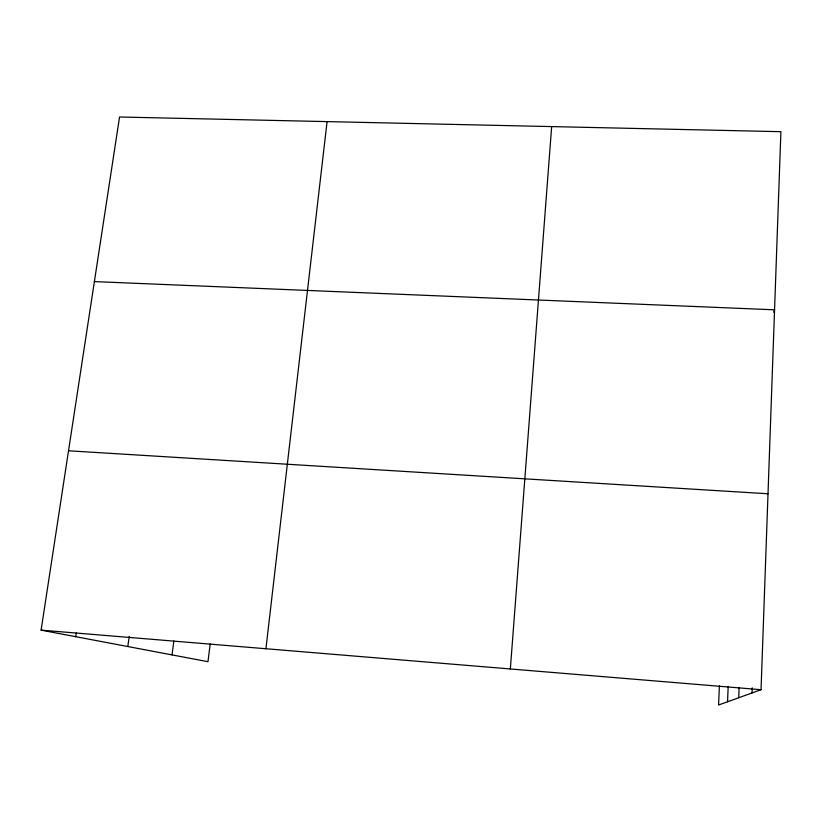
<?xml version="1.0" encoding="UTF-8"?>
<svg xmlns="http://www.w3.org/2000/svg" width="822" height="822" viewBox="0 0 822 822"><rect width="100%" height="100%" fill="white"/><g stroke="black" fill="none" stroke-linecap="round" stroke-linejoin="round"><path stroke-width="1.23" d="M719.394 685.836L718.582 704.999L761.038 689.709L780.9 131.684L119.55 117.001L41.1 630.135L207.966 661.7L210.196 643.924M752.048 692.946L752.243 687.839M738.711 697.744L739.112 687.552M727.552 701.762L728.179 686.483M510.349 668.964L551.665 126.598M265.927 648.743L327.084 121.605M172.034 654.908L173.853 640.996M127.831 646.544L129.239 636.392M75.747 636.69L76.312 632.909M773.718 312.185L774.56 309.812L94.386 281.597M68.524 450.785L768.005 493.775M41.1 630.135L761.038 689.709"/></g></svg>
